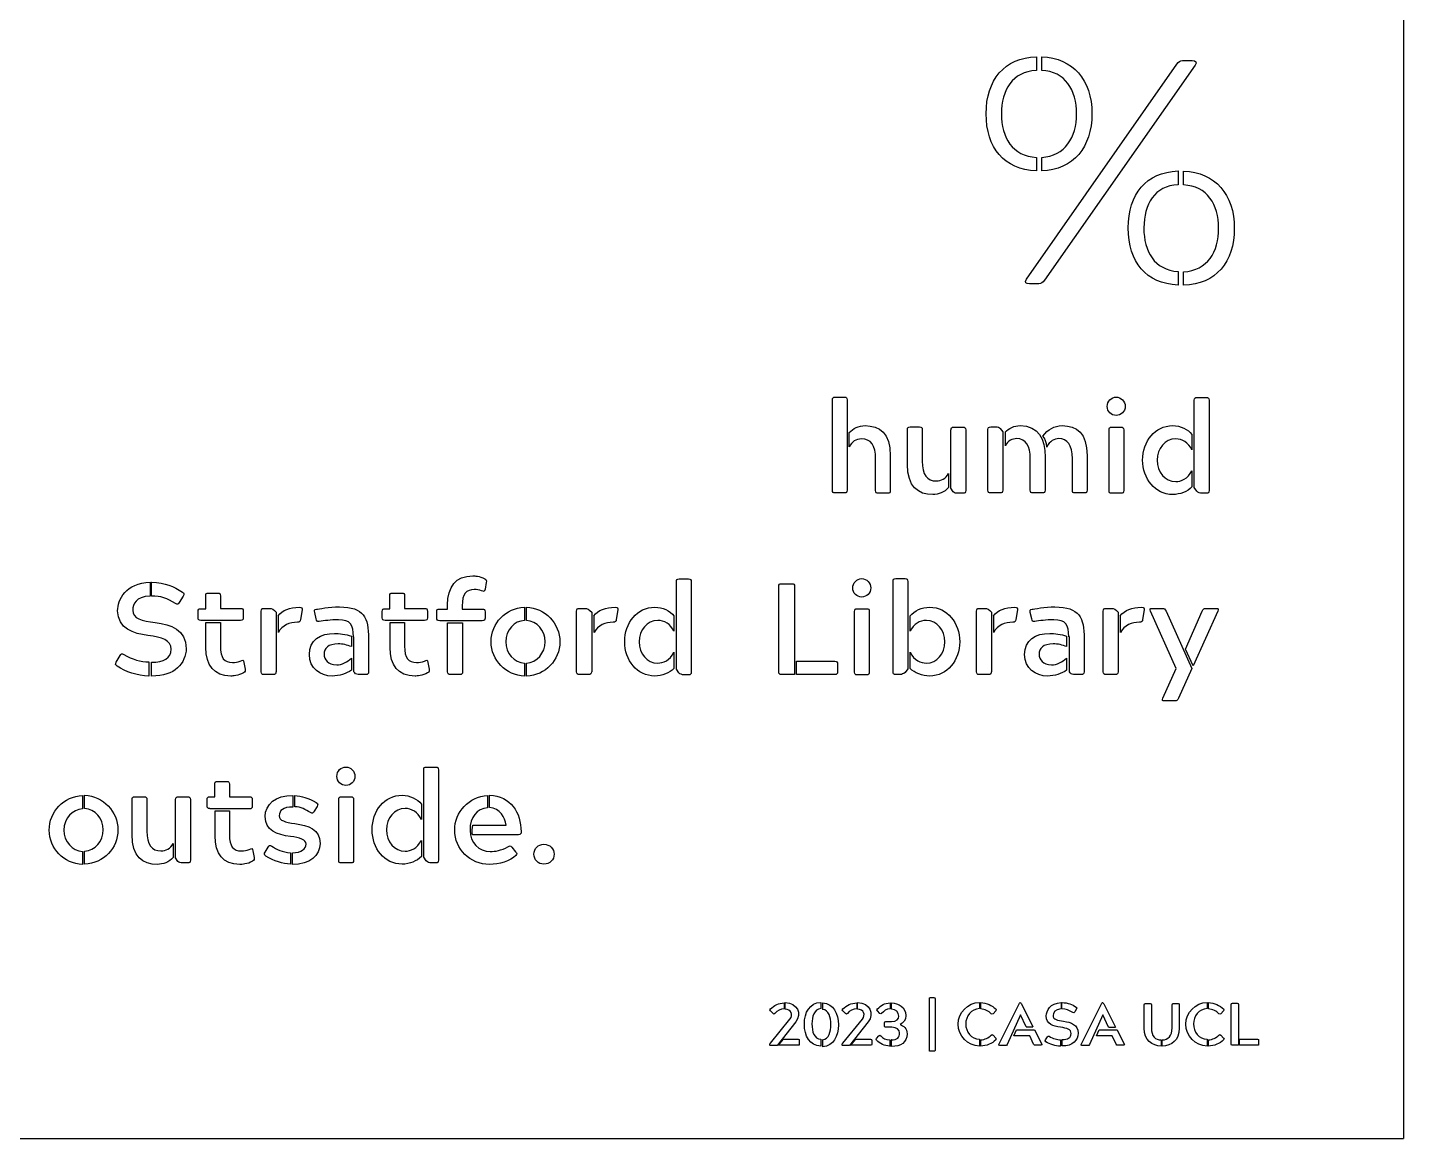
# Model space of a CAD drawing. Header units: centimetres. Extents: x -8.2 to 25.9, y -4.2 to 31.7.
# Drawn here: x 8.93 to 25.9, y 0.63 to 14.32 of the extents above; entities that cross this region are included whole.
import ezdxf

# ---------------------------------------------------------------- set-up
doc = ezdxf.new("R2010")
doc.units = ezdxf.units.CM
doc.header["$MEASUREMENT"] = 0
doc.layers.add('librarydisplayNEWcopy-cut v6_Sketch1', color=7, linetype='Continuous')
doc.layers.add('librarydisplayNEWcopy-cut v6_Sketch6', color=7, linetype='Continuous')

msp = doc.modelspace()

# ---------------------------------------------------------------- linework, layer by layer
at = {"layer": 'librarydisplayNEWcopy-cut v6_Sketch1'}
for p in [(25.9, 31.729), (2.1, 0.629)]:
    msp.add_line(p, (25.9, 0.629), dxfattribs=at)
at = {"layer": 'librarydisplayNEWcopy-cut v6_Sketch6'}
for p, q in [((21.373, 13.964), (21.373, 13.794)), ((21.439, 13.794), (21.439, 13.964)), ((23.177, 13.916), (23.295, 13.916)), ((21.25, 11.22), (23.106, 13.872)), ((23.332, 13.861), (21.473, 11.208)), ((21.373, 12.723), (21.373, 12.557)), ((21.439, 12.557), (21.439, 12.723)), ((23.121, 12.557), (23.121, 12.386)), ((23.188, 12.383), (23.188, 12.553)), ((23.121, 11.316), (23.121, 11.149)), ((23.188, 11.146), (23.188, 11.312)), ((21.402, 11.164), (21.287, 11.164)), ((18.858, 8.619), (18.858, 9.734)), ((18.891, 9.768), (19.006, 9.768)), ((19.039, 9.734), (19.039, 8.619)), ((23.321, 8.653), (23.321, 9.731)), ((23.354, 9.764), (23.469, 9.764)), ((23.503, 9.731), (23.503, 8.616)), ((19.784, 8.938), (19.784, 9.367)), ((19.817, 9.401), (19.932, 9.401)), ((19.965, 9.367), (19.965, 8.979)), ((20.317, 9.364), (20.321, 9.364)), ((20.317, 8.645), (20.317, 9.364)), ((20.354, 9.397), (20.469, 9.397)), ((20.502, 9.364), (20.502, 8.616)), ((20.776, 8.619), (20.776, 9.367)), ((20.81, 9.401), (20.869, 9.401)), ((20.928, 9.382), (20.958, 9.338)), ((20.958, 9.338), (20.958, 8.619)), ((20.991, 9.334), (20.987, 9.334)), ((20.991, 9.167), (20.991, 9.334)), ((22.269, 8.616), (22.269, 9.364)), ((22.302, 9.397), (22.417, 9.397)), ((22.451, 9.364), (22.451, 8.616)), ((19.065, 9.156), (19.065, 9.33)), ((23.291, 9.308), (23.291, 9.119)), ((19.391, 8.616), (19.391, 9.004)), ((19.572, 9.045), (19.572, 8.616)), ((21.299, 8.619), (21.299, 9.008)), ((21.48, 9.027), (21.48, 8.619)), ((21.817, 8.619), (21.817, 9.008)), ((21.999, 9.049), (21.999, 8.619)), ((20.291, 8.827), (20.291, 8.653)), ((23.291, 8.86), (23.291, 8.66)), ((19.006, 8.586), (18.891, 8.586)), ((19.539, 8.582), (19.424, 8.582)), ((20.347, 8.601), (20.317, 8.645)), ((20.469, 8.582), (20.41, 8.582)), ((20.924, 8.586), (20.81, 8.586)), ((21.447, 8.586), (21.332, 8.586)), ((21.965, 8.586), (21.851, 8.586)), ((22.417, 8.582), (22.302, 8.582)), ((23.351, 8.608), (23.321, 8.653)), ((23.469, 8.582), (23.414, 8.582)), ((10.445, 7.486), (10.445, 7.315)), ((10.464, 7.315), (10.464, 7.486)), ((10.464, 7.486), (10.468, 7.486)), ((14.59, 7.482), (14.576, 7.401)), ((16.935, 6.415), (16.935, 7.493)), ((16.968, 7.527), (17.083, 7.527)), ((17.117, 7.493), (17.117, 6.378)), ((18.232, 7.467), (18.358, 7.467)), ((19.606, 6.382), (19.606, 7.497)), ((19.639, 7.53), (19.754, 7.53)), ((19.787, 7.497), (19.787, 6.419)), ((10.445, 7.315), (10.442, 7.315)), ((10.853, 7.315), (10.805, 7.238)), ((11.131, 7.16), (11.131, 7.319)), ((11.164, 7.352), (11.279, 7.352)), ((11.312, 7.319), (11.312, 7.164)), ((13.401, 7.16), (13.401, 7.319)), ((13.435, 7.352), (13.549, 7.352)), ((13.583, 7.319), (13.583, 7.164)), ((18.198, 6.382), (18.198, 7.434)), ((18.391, 7.434), (18.391, 6.349)), ((11.038, 7.049), (11.038, 7.126)), ((11.071, 7.16), (11.131, 7.16)), ((11.312, 7.164), (11.56, 7.164)), ((11.594, 7.126), (11.594, 7.049)), ((11.816, 6.382), (11.816, 7.13)), ((11.849, 7.164), (11.909, 7.164)), ((12.32, 7.145), (12.301, 7.026)), ((13.309, 7.049), (13.309, 7.126)), ((13.342, 7.16), (13.401, 7.16)), ((13.583, 7.164), (13.831, 7.164)), ((13.864, 7.126), (13.864, 7.049)), ((14.016, 7.156), (14.113, 7.156)), ((14.113, 7.156), (14.113, 7.208)), ((14.294, 7.197), (14.294, 7.156)), ((14.294, 7.156), (14.539, 7.156)), ((15.061, 7.178), (15.061, 7.015)), ((15.087, 7.015), (15.087, 7.178)), ((15.705, 6.382), (15.705, 7.13)), ((15.739, 7.164), (15.798, 7.164)), ((16.213, 7.145), (16.194, 7.026)), ((19.132, 6.378), (19.132, 7.126)), ((19.165, 7.16), (19.28, 7.16)), ((19.313, 7.126), (19.313, 6.378)), ((20.636, 6.382), (20.636, 7.13)), ((20.669, 7.164), (20.728, 7.164)), ((21.139, 7.145), (21.121, 7.026)), ((22.199, 6.382), (22.199, 7.13)), ((22.232, 7.164), (22.291, 7.164)), ((22.702, 7.145), (22.684, 7.026)), ((23.099, 6.423), (22.78, 7.13)), ((22.799, 7.164), (22.928, 7.164)), ((22.973, 7.13), (23.291, 6.423)), ((23.214, 6.663), (23.417, 7.13)), ((23.61, 7.13), (23.306, 6.456)), ((23.462, 7.164), (23.591, 7.164)), ((11.56, 7.015), (11.071, 7.015)), ((11.134, 6.682), (11.134, 6.989)), ((11.134, 6.989), (11.312, 6.989)), ((11.312, 6.989), (11.312, 6.697)), ((12.001, 7.115), (12.001, 6.382)), ((12.027, 7.071), (12.023, 7.071)), ((12.027, 6.867), (12.027, 7.071)), ((12.494, 7.034), (12.475, 7.112)), ((13.831, 7.015), (13.342, 7.015)), ((13.405, 6.989), (13.583, 6.989)), ((13.405, 6.682), (13.405, 6.989)), ((13.583, 6.989), (13.583, 6.697)), ((13.979, 7.045), (13.979, 7.123)), ((14.539, 7.012), (14.016, 7.012)), ((14.113, 6.382), (14.113, 6.986)), ((14.113, 6.986), (14.298, 6.986)), ((14.298, 6.986), (14.298, 6.382)), ((14.576, 7.123), (14.576, 7.045)), ((15.891, 7.115), (15.891, 6.382)), ((15.92, 7.071), (15.916, 7.071)), ((15.92, 6.867), (15.92, 7.071)), ((16.905, 7.071), (16.905, 6.882)), ((19.817, 6.882), (19.817, 7.071)), ((20.821, 7.115), (20.821, 6.382)), ((20.847, 7.071), (20.843, 7.071)), ((20.847, 6.867), (20.847, 7.071)), ((21.317, 7.034), (21.299, 7.112)), ((22.384, 7.115), (22.384, 6.382)), ((22.41, 7.071), (22.406, 7.071)), ((22.41, 6.867), (22.41, 7.071)), ((12.927, 6.823), (12.927, 6.693)), ((12.957, 6.812), (12.953, 6.812)), ((12.957, 6.382), (12.957, 6.812)), ((13.138, 6.793), (13.138, 6.382)), ((21.747, 6.823), (21.747, 6.693)), ((21.78, 6.812), (21.773, 6.812)), ((21.78, 6.382), (21.78, 6.812)), ((21.962, 6.793), (21.962, 6.382)), ((16.905, 6.623), (16.905, 6.423)), ((19.817, 6.423), (19.817, 6.623)), ((23.306, 6.456), (23.214, 6.663)), ((10.027, 6.5), (10.075, 6.582)), ((10.431, 6.504), (10.431, 6.33)), ((10.464, 6.33), (10.464, 6.5)), ((11.601, 6.497), (11.616, 6.415)), ((12.927, 6.549), (12.927, 6.404)), ((13.872, 6.497), (13.887, 6.415)), ((15.061, 6.489), (15.061, 6.33)), ((15.087, 6.33), (15.087, 6.489)), ((18.417, 6.349), (18.417, 6.512)), ((18.417, 6.512), (18.887, 6.512)), ((18.921, 6.478), (18.921, 6.382)), ((21.743, 6.549), (21.743, 6.404)), ((11.964, 6.349), (11.849, 6.349)), ((12.001, 6.382), (11.997, 6.382)), ((13.105, 6.349), (13.009, 6.349)), ((14.261, 6.349), (14.15, 6.349)), ((15.853, 6.349), (15.739, 6.349)), ((15.891, 6.382), (15.887, 6.382)), ((16.965, 6.371), (16.935, 6.415)), ((17.083, 6.345), (17.028, 6.345)), ((18.391, 6.349), (18.232, 6.349)), ((18.887, 6.349), (18.417, 6.349)), ((19.28, 6.345), (19.165, 6.345)), ((19.695, 6.349), (19.639, 6.349)), ((19.787, 6.419), (19.754, 6.375)), ((20.784, 6.349), (20.669, 6.349)), ((20.821, 6.382), (20.817, 6.382)), ((21.743, 6.404), (21.747, 6.404)), ((21.928, 6.349), (21.832, 6.349)), ((22.347, 6.349), (22.232, 6.349)), ((22.384, 6.382), (22.38, 6.382)), ((22.932, 6.056), (23.099, 6.423)), ((23.291, 6.423), (23.125, 6.056)), ((23.08, 6.023), (22.951, 6.023)), ((13.82, 4.096), (13.82, 5.174)), ((13.853, 5.208), (13.968, 5.208)), ((14.001, 5.174), (14.001, 4.059)), ((11.242, 4.841), (11.242, 4.997)), ((11.275, 5.03), (11.39, 5.03)), ((11.423, 4.997), (11.423, 4.841)), ((9.612, 4.856), (9.612, 4.693)), ((9.638, 4.697), (9.638, 4.86)), ((10.223, 4.378), (10.223, 4.808)), ((10.256, 4.841), (10.371, 4.841)), ((10.405, 4.808), (10.405, 4.419)), ((10.757, 4.089), (10.757, 4.808)), ((10.757, 4.808), (10.76, 4.808)), ((10.794, 4.841), (10.908, 4.841)), ((10.942, 4.808), (10.942, 4.059)), ((11.149, 4.73), (11.149, 4.808)), ((11.183, 4.841), (11.242, 4.841)), ((11.423, 4.841), (11.671, 4.841)), ((11.705, 4.804), (11.705, 4.726)), ((12.205, 4.856), (12.205, 4.715)), ((12.231, 4.719), (12.231, 4.856)), ((12.772, 4.059), (12.772, 4.808)), ((12.805, 4.841), (12.92, 4.841)), ((12.953, 4.808), (12.953, 4.059)), ((13.79, 4.752), (13.79, 4.563)), ((14.605, 4.856), (14.605, 4.704)), ((14.631, 4.708), (14.631, 4.86)), ((11.183, 4.693), (11.183, 4.697)), ((11.671, 4.693), (11.183, 4.693)), ((11.246, 4.667), (11.423, 4.667)), ((11.246, 4.359), (11.246, 4.667)), ((11.423, 4.667), (11.423, 4.374)), ((12.505, 4.722), (12.468, 4.663)), ((14.39, 4.434), (14.39, 4.426)), ((14.424, 4.493), (14.835, 4.493)), ((10.731, 4.267), (10.731, 4.093)), ((13.79, 4.304), (13.79, 4.104)), ((14.987, 4.374), (14.42, 4.374)), ((9.612, 4.167), (9.612, 4.008)), ((9.638, 4.011), (9.638, 4.171)), ((10.786, 4.045), (10.757, 4.089)), ((11.712, 4.174), (11.727, 4.093)), ((11.864, 4.159), (11.901, 4.219)), ((12.175, 4.152), (12.175, 4.011)), ((12.201, 4.008), (12.201, 4.152)), ((13.85, 4.052), (13.82, 4.096)), ((14.905, 4.222), (14.953, 4.163)), ((10.908, 4.026), (10.849, 4.026)), ((12.92, 4.026), (12.805, 4.026)), ((13.968, 4.026), (13.913, 4.026)), ((18.265, 2.3), (18.265, 2.226)), ((18.276, 2.222), (18.276, 2.304)), ((18.717, 2.307), (18.717, 2.23)), ((18.738, 2.3), (18.738, 2.221)), ((19.158, 2.3), (19.158, 2.226)), ((19.169, 2.222), (19.169, 2.304)), ((19.569, 2.3), (19.569, 2.226)), ((19.587, 2.222), (19.587, 2.3)), ((20.054, 1.718), (20.054, 2.352)), ((20.069, 2.367), (20.11, 2.367)), ((20.124, 2.352), (20.124, 1.718)), ((20.673, 2.307), (20.673, 2.23)), ((20.687, 2.226), (20.687, 2.304)), ((20.91, 1.789), (21.162, 2.289)), ((21.173, 2.304), (21.176, 2.304)), ((21.191, 2.289), (21.331, 2.005)), ((21.68, 2.226), (21.676, 2.226)), ((21.68, 2.304), (21.68, 2.226)), ((21.688, 2.304), (21.691, 2.304)), ((21.688, 2.226), (21.688, 2.304)), ((21.869, 2.226), (21.847, 2.189)), ((21.925, 1.789), (22.176, 2.289)), ((22.188, 2.304), (22.191, 2.304)), ((22.206, 2.289), (22.349, 2)), ((22.702, 1.989), (22.702, 2.278)), ((22.717, 2.293), (22.777, 2.293)), ((22.791, 2.278), (22.791, 1.993)), ((23.047, 1.993), (23.047, 2.278)), ((23.062, 2.293), (23.121, 2.293)), ((23.136, 2.278), (23.136, 1.989)), ((23.48, 2.307), (23.48, 2.23)), ((23.495, 2.226), (23.495, 2.304)), ((23.777, 1.792), (23.777, 2.281)), ((23.791, 2.296), (23.851, 2.296)), ((23.866, 2.281), (23.866, 1.778)), ((18.128, 2.17), (18.094, 2.204)), ((18.094, 1.804), (18.335, 2.1)), ((18.406, 2.067), (18.176, 1.774)), ((19.021, 2.17), (18.987, 2.204)), ((18.987, 1.804), (19.228, 2.1)), ((19.298, 2.067), (19.069, 1.774)), ((19.443, 2.17), (19.413, 2.204)), ((19.502, 2.015), (19.502, 2.055)), ((19.517, 2.07), (19.587, 2.07)), ((20.873, 2.204), (20.839, 2.167)), ((21.176, 2.152), (21.013, 1.789)), ((21.247, 2.005), (21.176, 2.152)), ((22.191, 2.152), (22.028, 1.789)), ((22.264, 2), (22.191, 2.152)), ((23.68, 2.204), (23.647, 2.167)), ((19.402, 1.863), (19.432, 1.896)), ((19.591, 2), (19.517, 2)), ((20.839, 1.904), (20.873, 1.867)), ((21.094, 1.893), (21.127, 1.97)), ((21.291, 1.893), (21.094, 1.893)), ((21.127, 1.97), (21.35, 1.97)), ((21.247, 2.005), (21.331, 2.005)), ((21.339, 1.792), (21.291, 1.893)), ((21.35, 1.97), (21.439, 1.792)), ((21.487, 1.844), (21.51, 1.881)), ((22.113, 1.893), (22.146, 1.97)), ((22.31, 1.893), (22.113, 1.893)), ((22.146, 1.97), (22.369, 1.97)), ((22.264, 2), (22.349, 2)), ((22.358, 1.792), (22.31, 1.893)), ((22.369, 1.97), (22.458, 1.792)), ((23.647, 1.904), (23.68, 1.867)), ((18.087, 1.781), (18.087, 1.789)), ((18.176, 1.774), (18.094, 1.774)), ((18.194, 1.778), (18.254, 1.852)), ((18.435, 1.778), (18.194, 1.778)), ((18.254, 1.852), (18.435, 1.852)), ((18.45, 1.837), (18.45, 1.792)), ((18.717, 1.852), (18.717, 1.767)), ((18.738, 1.845), (18.738, 1.76)), ((18.98, 1.781), (18.98, 1.789)), ((19.069, 1.774), (18.987, 1.774)), ((19.087, 1.778), (19.146, 1.852)), ((19.328, 1.778), (19.087, 1.778)), ((19.146, 1.852), (19.328, 1.852)), ((19.343, 1.837), (19.343, 1.792)), ((19.565, 1.844), (19.565, 1.767)), ((19.565, 1.767), (19.569, 1.767)), ((19.587, 1.844), (19.584, 1.844)), ((19.587, 1.763), (19.587, 1.844)), ((20.11, 1.704), (20.069, 1.704)), ((20.673, 1.852), (20.673, 1.767)), ((20.687, 1.767), (20.687, 1.844)), ((20.991, 1.774), (20.921, 1.774)), ((21.428, 1.778), (21.362, 1.778)), ((21.673, 1.844), (21.673, 1.767)), ((21.691, 1.77), (21.691, 1.848)), ((22.006, 1.774), (21.936, 1.774)), ((22.447, 1.778), (22.38, 1.778)), ((22.914, 1.844), (22.914, 1.767)), ((22.925, 1.767), (22.925, 1.844)), ((23.48, 1.852), (23.48, 1.767)), ((23.495, 1.767), (23.495, 1.844)), ((23.866, 1.778), (23.791, 1.778)), ((23.88, 1.852), (24.099, 1.852)), ((23.88, 1.778), (23.88, 1.852)), ((24.099, 1.778), (23.88, 1.778)), ((24.114, 1.837), (24.114, 1.792))]:
    msp.add_line(p, q, dxfattribs=at)
for points in [[(20.754, 13.261), (20.754, 13.679), (20.98, 13.95), (21.373, 13.964)], [(21.439, 13.964), (21.828, 13.946), (22.058, 13.683), (22.058, 13.261)], [(23.106, 13.872), (23.128, 13.901), (23.143, 13.916), (23.177, 13.916)], [(23.295, 13.916), (23.34, 13.916), (23.354, 13.898), (23.332, 13.861)], [(21.373, 13.794), (21.076, 13.779), (20.943, 13.553), (20.943, 13.261)], [(21.869, 13.261), (21.869, 13.553), (21.728, 13.783), (21.439, 13.794)], [(21.373, 12.557), (20.976, 12.572), (20.754, 12.842), (20.754, 13.261)], [(20.943, 13.261), (20.943, 12.968), (21.08, 12.738), (21.373, 12.723)], [(21.439, 12.723), (21.728, 12.742), (21.869, 12.968), (21.869, 13.261)], [(22.058, 13.261), (22.058, 12.846), (21.832, 12.572), (21.439, 12.557)], [(22.506, 11.853), (22.506, 12.272), (22.728, 12.538), (23.121, 12.557)], [(23.121, 12.386), (22.832, 12.372), (22.699, 12.146), (22.699, 11.853)], [(23.188, 12.553), (23.58, 12.538), (23.814, 12.268), (23.814, 11.849)], [(23.621, 11.849), (23.621, 12.142), (23.48, 12.372), (23.188, 12.383)], [(23.121, 11.149), (22.728, 11.164), (22.506, 11.434), (22.506, 11.853)], [(22.699, 11.853), (22.699, 11.56), (22.828, 11.338), (23.121, 11.316)], [(23.188, 11.312), (23.484, 11.331), (23.621, 11.557), (23.621, 11.849)], [(23.814, 11.849), (23.814, 11.431), (23.588, 11.16), (23.188, 11.146)], [(21.287, 11.164), (21.243, 11.164), (21.225, 11.179), (21.25, 11.22)], [(21.473, 11.208), (21.45, 11.179), (21.432, 11.164), (21.402, 11.164)], [(18.858, 9.734), (18.858, 9.76), (18.869, 9.768), (18.891, 9.768)], [(19.006, 9.768), (19.032, 9.768), (19.039, 9.76), (19.039, 9.734)], [(22.247, 9.653), (22.247, 9.716), (22.299, 9.768), (22.358, 9.768)], [(22.358, 9.768), (22.417, 9.768), (22.469, 9.716), (22.469, 9.653)], [(23.321, 9.731), (23.321, 9.756), (23.328, 9.764), (23.354, 9.764)], [(23.469, 9.764), (23.495, 9.764), (23.503, 9.756), (23.503, 9.731)], [(22.358, 9.542), (22.295, 9.542), (22.247, 9.59), (22.247, 9.653)], [(22.469, 9.653), (22.469, 9.59), (22.417, 9.542), (22.358, 9.542)], [(19.065, 9.33), (19.113, 9.382), (19.184, 9.416), (19.261, 9.416)], [(19.261, 9.416), (19.439, 9.416), (19.572, 9.323), (19.572, 9.045)], [(19.784, 9.367), (19.784, 9.393), (19.791, 9.401), (19.817, 9.401)], [(19.932, 9.401), (19.958, 9.401), (19.965, 9.393), (19.965, 9.367)], [(20.321, 9.364), (20.321, 9.39), (20.328, 9.397), (20.354, 9.397)], [(20.469, 9.397), (20.495, 9.397), (20.502, 9.39), (20.502, 9.364)], [(20.776, 9.367), (20.776, 9.393), (20.787, 9.401), (20.81, 9.401)], [(20.869, 9.401), (20.899, 9.401), (20.917, 9.397), (20.928, 9.382)], [(20.987, 9.334), (21.036, 9.386), (21.099, 9.416), (21.173, 9.416)], [(21.173, 9.416), (21.402, 9.416), (21.48, 9.253), (21.48, 9.027)], [(21.454, 9.286), (21.513, 9.371), (21.595, 9.416), (21.691, 9.416)], [(21.691, 9.416), (21.869, 9.416), (21.999, 9.323), (21.999, 9.049)], [(22.269, 9.364), (22.269, 9.39), (22.277, 9.397), (22.302, 9.397)], [(22.417, 9.397), (22.443, 9.397), (22.451, 9.39), (22.451, 9.364)], [(22.684, 8.99), (22.684, 9.223), (22.836, 9.416), (23.054, 9.416)], [(23.054, 9.416), (23.151, 9.416), (23.243, 9.371), (23.291, 9.308)], [(19.217, 9.253), (19.15, 9.253), (19.098, 9.216), (19.065, 9.156)], [(19.391, 9.004), (19.391, 9.175), (19.332, 9.253), (19.217, 9.253)], [(21.132, 9.256), (21.076, 9.256), (21.025, 9.234), (20.991, 9.167)], [(21.299, 9.008), (21.299, 9.164), (21.243, 9.256), (21.132, 9.256)], [(21.502, 9.153), (21.499, 9.201), (21.48, 9.26), (21.454, 9.286)], [(21.651, 9.256), (21.599, 9.253), (21.536, 9.23), (21.502, 9.153)], [(21.817, 9.008), (21.817, 9.179), (21.754, 9.256), (21.651, 9.256)], [(23.091, 9.253), (22.958, 9.253), (22.862, 9.134), (22.862, 8.99)], [(23.291, 9.119), (23.247, 9.208), (23.173, 9.253), (23.091, 9.253)], [(20.095, 8.567), (19.917, 8.567), (19.784, 8.66), (19.784, 8.938)], [(19.965, 8.979), (19.965, 8.812), (20.028, 8.734), (20.139, 8.734)], [(20.139, 8.734), (20.198, 8.734), (20.258, 8.764), (20.291, 8.827)], [(23.054, 8.567), (22.836, 8.567), (22.684, 8.764), (22.684, 8.99)], [(22.862, 8.99), (22.862, 8.842), (22.958, 8.727), (23.091, 8.727)], [(23.091, 8.727), (23.158, 8.727), (23.24, 8.76), (23.291, 8.86)], [(23.291, 8.66), (23.236, 8.604), (23.147, 8.567), (23.054, 8.567)], [(18.891, 8.586), (18.869, 8.586), (18.858, 8.593), (18.858, 8.619)], [(19.039, 8.619), (19.039, 8.593), (19.032, 8.586), (19.006, 8.586)], [(19.424, 8.582), (19.402, 8.582), (19.391, 8.59), (19.391, 8.616)], [(19.572, 8.616), (19.572, 8.59), (19.565, 8.582), (19.539, 8.582)], [(20.291, 8.653), (20.236, 8.593), (20.169, 8.567), (20.095, 8.567)], [(20.41, 8.582), (20.38, 8.582), (20.361, 8.586), (20.347, 8.601)], [(20.502, 8.616), (20.502, 8.59), (20.495, 8.582), (20.469, 8.582)], [(20.81, 8.586), (20.787, 8.586), (20.776, 8.593), (20.776, 8.619)], [(20.958, 8.619), (20.958, 8.593), (20.95, 8.586), (20.924, 8.586)], [(21.332, 8.586), (21.306, 8.586), (21.299, 8.593), (21.299, 8.619)], [(21.48, 8.619), (21.48, 8.593), (21.473, 8.586), (21.447, 8.586)], [(21.851, 8.586), (21.825, 8.586), (21.817, 8.593), (21.817, 8.619)], [(21.999, 8.619), (21.999, 8.593), (21.991, 8.586), (21.965, 8.586)], [(22.302, 8.582), (22.277, 8.582), (22.269, 8.59), (22.269, 8.616)], [(22.451, 8.616), (22.451, 8.59), (22.443, 8.582), (22.417, 8.582)], [(23.414, 8.582), (23.391, 8.582), (23.369, 8.59), (23.351, 8.608)], [(23.503, 8.616), (23.503, 8.59), (23.495, 8.582), (23.469, 8.582)], [(10.045, 7.134), (10.045, 7.271), (10.145, 7.478), (10.445, 7.486)], [(10.468, 7.486), (10.631, 7.482), (10.734, 7.434), (10.845, 7.364)], [(14.113, 7.208), (14.113, 7.43), (14.213, 7.564), (14.424, 7.564)], [(14.424, 7.564), (14.446, 7.564), (14.509, 7.564), (14.572, 7.527)], [(14.572, 7.527), (14.594, 7.515), (14.594, 7.508), (14.59, 7.482)], [(16.935, 7.493), (16.935, 7.519), (16.943, 7.527), (16.968, 7.527)], [(17.083, 7.527), (17.109, 7.527), (17.117, 7.519), (17.117, 7.493)], [(18.198, 7.434), (18.198, 7.46), (18.206, 7.467), (18.232, 7.467)], [(18.358, 7.467), (18.383, 7.467), (18.391, 7.46), (18.391, 7.434)], [(19.109, 7.415), (19.109, 7.478), (19.158, 7.53), (19.221, 7.53)], [(19.221, 7.53), (19.28, 7.53), (19.332, 7.478), (19.332, 7.415)], [(19.606, 7.497), (19.606, 7.523), (19.613, 7.53), (19.639, 7.53)], [(19.754, 7.53), (19.78, 7.53), (19.787, 7.523), (19.787, 7.497)], [(10.442, 7.315), (10.271, 7.308), (10.231, 7.215), (10.231, 7.141)], [(10.757, 7.223), (10.66, 7.289), (10.575, 7.319), (10.464, 7.315)], [(10.845, 7.364), (10.868, 7.352), (10.864, 7.338), (10.853, 7.315)], [(11.131, 7.319), (11.131, 7.345), (11.138, 7.352), (11.164, 7.352)], [(11.279, 7.352), (11.305, 7.352), (11.312, 7.345), (11.312, 7.319)], [(13.401, 7.319), (13.401, 7.345), (13.409, 7.352), (13.435, 7.352)], [(13.549, 7.352), (13.575, 7.352), (13.583, 7.345), (13.583, 7.319)], [(14.442, 7.397), (14.346, 7.397), (14.294, 7.338), (14.294, 7.197)], [(14.531, 7.382), (14.501, 7.393), (14.476, 7.397), (14.442, 7.397)], [(14.576, 7.401), (14.568, 7.367), (14.564, 7.367), (14.531, 7.382)], [(19.221, 7.304), (19.158, 7.304), (19.109, 7.352), (19.109, 7.415)], [(19.332, 7.415), (19.332, 7.352), (19.28, 7.304), (19.221, 7.304)], [(10.419, 6.83), (10.245, 6.852), (10.045, 6.912), (10.045, 7.134)], [(10.231, 7.141), (10.231, 7.034), (10.345, 7.012), (10.508, 6.989)], [(10.805, 7.238), (10.794, 7.215), (10.782, 7.204), (10.757, 7.223)], [(11.038, 7.126), (11.038, 7.152), (11.045, 7.16), (11.071, 7.16)], [(11.56, 7.164), (11.586, 7.164), (11.594, 7.156), (11.594, 7.126)], [(11.816, 7.13), (11.816, 7.156), (11.823, 7.164), (11.849, 7.164)], [(11.909, 7.164), (11.957, 7.164), (11.964, 7.152), (12.001, 7.115)], [(12.023, 7.071), (12.079, 7.141), (12.168, 7.178), (12.286, 7.178)], [(12.286, 7.178), (12.32, 7.178), (12.323, 7.167), (12.32, 7.145)], [(12.475, 7.112), (12.468, 7.138), (12.472, 7.149), (12.498, 7.152)], [(12.498, 7.152), (12.516, 7.156), (12.66, 7.182), (12.779, 7.182)], [(12.779, 7.182), (13.086, 7.182), (13.138, 7.049), (13.138, 6.793)], [(13.309, 7.126), (13.309, 7.152), (13.316, 7.16), (13.342, 7.16)], [(13.831, 7.164), (13.857, 7.164), (13.864, 7.156), (13.864, 7.126)], [(13.979, 7.123), (13.979, 7.149), (13.987, 7.156), (14.016, 7.156)], [(14.539, 7.156), (14.564, 7.156), (14.576, 7.149), (14.576, 7.123)], [(14.65, 6.752), (14.65, 6.982), (14.831, 7.171), (15.061, 7.178)], [(15.087, 7.178), (15.316, 7.171), (15.498, 6.978), (15.498, 6.752)], [(15.705, 7.13), (15.705, 7.156), (15.713, 7.164), (15.739, 7.164)], [(15.798, 7.164), (15.846, 7.164), (15.853, 7.152), (15.891, 7.115)], [(15.916, 7.071), (15.972, 7.141), (16.061, 7.178), (16.179, 7.178)], [(16.179, 7.178), (16.213, 7.178), (16.216, 7.167), (16.213, 7.145)], [(16.298, 6.752), (16.298, 6.986), (16.45, 7.178), (16.668, 7.178)], [(16.668, 7.178), (16.765, 7.178), (16.857, 7.134), (16.905, 7.071)], [(19.132, 7.126), (19.132, 7.152), (19.139, 7.16), (19.165, 7.16)], [(19.28, 7.16), (19.306, 7.16), (19.313, 7.152), (19.313, 7.126)], [(19.817, 7.071), (19.869, 7.134), (19.961, 7.178), (20.058, 7.178)], [(20.058, 7.178), (20.276, 7.178), (20.428, 6.986), (20.428, 6.752)], [(20.636, 7.13), (20.636, 7.156), (20.643, 7.164), (20.669, 7.164)], [(20.728, 7.164), (20.776, 7.164), (20.784, 7.152), (20.821, 7.115)], [(20.843, 7.071), (20.899, 7.141), (20.987, 7.178), (21.106, 7.178)], [(21.106, 7.178), (21.139, 7.178), (21.143, 7.167), (21.139, 7.145)], [(21.299, 7.112), (21.291, 7.138), (21.295, 7.149), (21.321, 7.152)], [(21.321, 7.152), (21.339, 7.156), (21.484, 7.182), (21.602, 7.182)], [(21.602, 7.182), (21.906, 7.182), (21.962, 7.049), (21.962, 6.793)], [(22.199, 7.13), (22.199, 7.156), (22.206, 7.164), (22.232, 7.164)], [(22.291, 7.164), (22.339, 7.164), (22.347, 7.152), (22.384, 7.115)], [(22.406, 7.071), (22.462, 7.141), (22.551, 7.178), (22.669, 7.178)], [(22.669, 7.178), (22.702, 7.178), (22.706, 7.167), (22.702, 7.145)], [(22.78, 7.13), (22.769, 7.156), (22.773, 7.164), (22.799, 7.164)], [(22.928, 7.164), (22.951, 7.164), (22.958, 7.156), (22.973, 7.13)], [(23.417, 7.13), (23.432, 7.156), (23.44, 7.164), (23.462, 7.164)], [(23.591, 7.164), (23.614, 7.164), (23.621, 7.156), (23.61, 7.13)], [(10.508, 6.989), (10.705, 6.967), (10.89, 6.904), (10.89, 6.667)], [(11.071, 7.015), (11.045, 7.015), (11.038, 7.023), (11.038, 7.049)], [(11.594, 7.049), (11.594, 7.023), (11.586, 7.015), (11.56, 7.015)], [(12.264, 6.993), (12.164, 6.993), (12.075, 6.956), (12.027, 6.867)], [(12.301, 7.026), (12.297, 7.001), (12.29, 6.993), (12.264, 6.993)], [(12.531, 7.001), (12.505, 6.997), (12.498, 7.008), (12.494, 7.034)], [(12.768, 7.023), (12.675, 7.023), (12.59, 7.012), (12.531, 7.001)], [(12.953, 6.812), (12.953, 6.963), (12.916, 7.023), (12.768, 7.023)], [(13.342, 7.015), (13.316, 7.015), (13.309, 7.023), (13.309, 7.049)], [(13.864, 7.049), (13.864, 7.023), (13.857, 7.015), (13.831, 7.015)], [(14.016, 7.012), (13.99, 7.012), (13.979, 7.019), (13.979, 7.045)], [(14.576, 7.045), (14.576, 7.019), (14.568, 7.012), (14.539, 7.012)], [(15.061, 7.015), (14.939, 7.008), (14.831, 6.901), (14.831, 6.752)], [(15.316, 6.752), (15.316, 6.893), (15.216, 7.008), (15.087, 7.015)], [(16.157, 6.993), (16.057, 6.993), (15.968, 6.956), (15.92, 6.867)], [(16.194, 7.026), (16.191, 7.001), (16.183, 6.993), (16.157, 6.993)], [(16.705, 7.015), (16.572, 7.015), (16.476, 6.897), (16.476, 6.752)], [(16.905, 6.882), (16.861, 6.971), (16.787, 7.015), (16.705, 7.015)], [(20.017, 7.015), (19.935, 7.015), (19.861, 6.971), (19.817, 6.882)], [(20.243, 6.752), (20.243, 6.897), (20.15, 7.015), (20.017, 7.015)], [(21.084, 6.993), (20.984, 6.993), (20.895, 6.956), (20.847, 6.867)], [(21.121, 7.026), (21.117, 7.001), (21.11, 6.993), (21.084, 6.993)], [(21.354, 7.001), (21.328, 6.997), (21.321, 7.008), (21.317, 7.034)], [(21.588, 7.023), (21.495, 7.023), (21.41, 7.012), (21.354, 7.001)], [(21.773, 6.812), (21.773, 6.963), (21.736, 7.023), (21.588, 7.023)], [(22.647, 6.993), (22.547, 6.993), (22.458, 6.956), (22.41, 6.867)], [(22.684, 7.026), (22.68, 7.001), (22.673, 6.993), (22.647, 6.993)], [(10.705, 6.66), (10.705, 6.775), (10.597, 6.804), (10.419, 6.83)], [(12.409, 6.597), (12.409, 6.771), (12.546, 6.856), (12.72, 6.856)], [(12.72, 6.856), (12.775, 6.856), (12.861, 6.845), (12.927, 6.823)], [(21.228, 6.597), (21.228, 6.771), (21.365, 6.856), (21.539, 6.856)], [(21.539, 6.856), (21.595, 6.856), (21.68, 6.845), (21.747, 6.823)], [(10.89, 6.667), (10.89, 6.493), (10.749, 6.323), (10.464, 6.33)], [(10.464, 6.5), (10.612, 6.5), (10.705, 6.549), (10.705, 6.66)], [(11.442, 6.33), (11.231, 6.33), (11.134, 6.463), (11.134, 6.682)], [(11.312, 6.697), (11.312, 6.552), (11.36, 6.497), (11.46, 6.497)], [(12.764, 6.726), (12.642, 6.726), (12.59, 6.671), (12.59, 6.597)], [(12.927, 6.693), (12.875, 6.712), (12.82, 6.726), (12.764, 6.726)], [(13.712, 6.33), (13.501, 6.33), (13.405, 6.463), (13.405, 6.682)], [(13.583, 6.697), (13.583, 6.552), (13.631, 6.497), (13.731, 6.497)], [(15.061, 6.33), (14.835, 6.337), (14.65, 6.526), (14.65, 6.752)], [(14.831, 6.752), (14.831, 6.612), (14.935, 6.497), (15.061, 6.489)], [(15.498, 6.752), (15.498, 6.526), (15.32, 6.337), (15.087, 6.33)], [(15.087, 6.489), (15.216, 6.5), (15.316, 6.612), (15.316, 6.752)], [(16.668, 6.33), (16.45, 6.33), (16.298, 6.526), (16.298, 6.752)], [(16.476, 6.752), (16.476, 6.604), (16.572, 6.489), (16.705, 6.489)], [(16.705, 6.489), (16.772, 6.489), (16.854, 6.523), (16.905, 6.623)], [(19.817, 6.623), (19.865, 6.523), (19.95, 6.489), (20.017, 6.489)], [(20.017, 6.489), (20.15, 6.489), (20.243, 6.604), (20.243, 6.752)], [(20.428, 6.752), (20.428, 6.523), (20.276, 6.33), (20.058, 6.33)], [(21.58, 6.726), (21.458, 6.726), (21.406, 6.671), (21.406, 6.597)], [(21.747, 6.693), (21.695, 6.712), (21.639, 6.726), (21.58, 6.726)], [(10.038, 6.452), (10.016, 6.467), (10.016, 6.478), (10.027, 6.5)], [(10.431, 6.33), (10.282, 6.334), (10.149, 6.378), (10.038, 6.452)], [(10.075, 6.582), (10.086, 6.604), (10.097, 6.612), (10.123, 6.597)], [(10.123, 6.597), (10.219, 6.534), (10.334, 6.504), (10.431, 6.504)], [(11.46, 6.497), (11.497, 6.497), (11.523, 6.5), (11.557, 6.515)], [(11.557, 6.515), (11.586, 6.53), (11.594, 6.53), (11.601, 6.497)], [(12.69, 6.33), (12.546, 6.33), (12.409, 6.419), (12.409, 6.597)], [(12.59, 6.597), (12.59, 6.534), (12.638, 6.467), (12.746, 6.467)], [(12.746, 6.467), (12.809, 6.467), (12.879, 6.504), (12.927, 6.549)], [(13.731, 6.497), (13.768, 6.497), (13.794, 6.5), (13.827, 6.515)], [(13.827, 6.515), (13.857, 6.53), (13.864, 6.53), (13.872, 6.497)], [(18.887, 6.512), (18.913, 6.512), (18.921, 6.504), (18.921, 6.478)], [(21.51, 6.33), (21.365, 6.33), (21.228, 6.419), (21.228, 6.597)], [(21.406, 6.597), (21.406, 6.534), (21.454, 6.467), (21.562, 6.467)], [(21.562, 6.467), (21.625, 6.467), (21.695, 6.504), (21.743, 6.549)], [(11.597, 6.371), (11.534, 6.33), (11.464, 6.33), (11.442, 6.33)], [(11.616, 6.415), (11.62, 6.393), (11.62, 6.382), (11.597, 6.371)], [(11.849, 6.349), (11.823, 6.349), (11.816, 6.356), (11.816, 6.382)], [(11.997, 6.382), (11.997, 6.356), (11.99, 6.349), (11.964, 6.349)], [(12.927, 6.404), (12.864, 6.356), (12.783, 6.33), (12.69, 6.33)], [(13.009, 6.349), (12.986, 6.349), (12.972, 6.36), (12.957, 6.382)], [(13.138, 6.382), (13.138, 6.356), (13.131, 6.349), (13.105, 6.349)], [(13.868, 6.371), (13.805, 6.33), (13.735, 6.33), (13.712, 6.33)], [(13.887, 6.415), (13.89, 6.393), (13.89, 6.382), (13.868, 6.371)], [(14.15, 6.349), (14.124, 6.349), (14.113, 6.356), (14.113, 6.382)], [(14.298, 6.382), (14.298, 6.356), (14.29, 6.349), (14.261, 6.349)], [(15.739, 6.349), (15.713, 6.349), (15.705, 6.356), (15.705, 6.382)], [(15.887, 6.382), (15.887, 6.356), (15.879, 6.349), (15.853, 6.349)], [(16.905, 6.423), (16.85, 6.367), (16.761, 6.33), (16.668, 6.33)], [(17.028, 6.345), (17.005, 6.345), (16.983, 6.352), (16.965, 6.371)], [(17.117, 6.378), (17.117, 6.352), (17.109, 6.345), (17.083, 6.345)], [(18.232, 6.349), (18.206, 6.349), (18.198, 6.356), (18.198, 6.382)], [(18.921, 6.382), (18.921, 6.356), (18.913, 6.349), (18.887, 6.349)], [(19.165, 6.345), (19.139, 6.345), (19.132, 6.352), (19.132, 6.378)], [(19.313, 6.378), (19.313, 6.352), (19.306, 6.345), (19.28, 6.345)], [(19.639, 6.349), (19.613, 6.349), (19.606, 6.356), (19.606, 6.382)], [(19.754, 6.375), (19.735, 6.356), (19.713, 6.349), (19.695, 6.349)], [(20.058, 6.33), (19.965, 6.33), (19.873, 6.367), (19.817, 6.423)], [(20.669, 6.349), (20.643, 6.349), (20.636, 6.356), (20.636, 6.382)], [(20.817, 6.382), (20.817, 6.356), (20.81, 6.349), (20.784, 6.349)], [(21.747, 6.404), (21.684, 6.356), (21.602, 6.33), (21.51, 6.33)], [(21.832, 6.349), (21.81, 6.349), (21.795, 6.36), (21.78, 6.382)], [(21.962, 6.382), (21.962, 6.356), (21.954, 6.349), (21.928, 6.349)], [(22.232, 6.349), (22.206, 6.349), (22.199, 6.356), (22.199, 6.382)], [(22.38, 6.382), (22.38, 6.356), (22.373, 6.349), (22.347, 6.349)], [(22.951, 6.023), (22.928, 6.023), (22.921, 6.03), (22.932, 6.056)], [(23.125, 6.056), (23.114, 6.03), (23.103, 6.023), (23.08, 6.023)], [(12.749, 5.093), (12.746, 5.16), (12.798, 5.208), (12.861, 5.208)], [(12.861, 4.982), (12.798, 4.982), (12.749, 5.03), (12.749, 5.093)], [(12.861, 5.208), (12.92, 5.208), (12.972, 5.156), (12.972, 5.093)], [(12.972, 5.093), (12.972, 5.03), (12.92, 4.982), (12.861, 4.982)], [(13.82, 5.174), (13.82, 5.2), (13.827, 5.208), (13.853, 5.208)], [(13.968, 5.208), (13.994, 5.208), (14.001, 5.2), (14.001, 5.174)], [(11.242, 4.997), (11.242, 5.023), (11.249, 5.03), (11.275, 5.03)], [(11.39, 5.03), (11.416, 5.03), (11.423, 5.023), (11.423, 4.997)], [(9.201, 4.43), (9.201, 4.659), (9.382, 4.848), (9.612, 4.856)], [(9.638, 4.86), (9.868, 4.852), (10.049, 4.659), (10.049, 4.434)], [(10.223, 4.808), (10.223, 4.834), (10.231, 4.841), (10.256, 4.841)], [(10.371, 4.841), (10.397, 4.841), (10.405, 4.834), (10.405, 4.808)], [(10.76, 4.808), (10.76, 4.834), (10.768, 4.841), (10.794, 4.841)], [(10.908, 4.841), (10.934, 4.841), (10.942, 4.834), (10.942, 4.808)], [(11.149, 4.808), (11.149, 4.834), (11.157, 4.841), (11.183, 4.841)], [(11.671, 4.841), (11.697, 4.841), (11.705, 4.834), (11.705, 4.804)], [(11.864, 4.597), (11.864, 4.748), (11.994, 4.863), (12.205, 4.856)], [(12.231, 4.856), (12.309, 4.852), (12.397, 4.826), (12.494, 4.771)], [(12.494, 4.771), (12.52, 4.756), (12.512, 4.745), (12.505, 4.722)], [(12.772, 4.808), (12.772, 4.834), (12.779, 4.841), (12.805, 4.841)], [(12.92, 4.841), (12.946, 4.841), (12.953, 4.834), (12.953, 4.808)], [(13.183, 4.434), (13.183, 4.667), (13.335, 4.86), (13.553, 4.86)], [(13.553, 4.86), (13.65, 4.86), (13.742, 4.815), (13.79, 4.752)], [(14.201, 4.43), (14.201, 4.652), (14.379, 4.848), (14.605, 4.856)], [(14.631, 4.86), (14.89, 4.852), (15.02, 4.645), (15.02, 4.411)], [(9.612, 4.693), (9.49, 4.685), (9.382, 4.578), (9.382, 4.43)], [(9.868, 4.434), (9.868, 4.574), (9.768, 4.689), (9.638, 4.697)], [(11.183, 4.697), (11.157, 4.697), (11.149, 4.704), (11.149, 4.73)], [(11.705, 4.726), (11.705, 4.7), (11.697, 4.693), (11.671, 4.693)], [(12.175, 4.352), (12.009, 4.374), (11.864, 4.426), (11.864, 4.597)], [(12.205, 4.715), (12.086, 4.715), (12.038, 4.674), (12.038, 4.608)], [(12.038, 4.608), (12.038, 4.545), (12.109, 4.53), (12.231, 4.511)], [(12.423, 4.648), (12.364, 4.685), (12.301, 4.715), (12.231, 4.719)], [(12.468, 4.663), (12.457, 4.641), (12.446, 4.63), (12.423, 4.648)], [(13.59, 4.697), (13.457, 4.697), (13.361, 4.578), (13.361, 4.434)], [(13.79, 4.563), (13.746, 4.652), (13.672, 4.697), (13.59, 4.697)], [(14.605, 4.704), (14.476, 4.697), (14.39, 4.585), (14.39, 4.434)], [(14.835, 4.493), (14.824, 4.585), (14.761, 4.7), (14.631, 4.708)], [(9.612, 4.008), (9.386, 4.015), (9.201, 4.204), (9.201, 4.43)], [(9.382, 4.43), (9.382, 4.289), (9.486, 4.174), (9.612, 4.167)], [(9.638, 4.171), (9.768, 4.182), (9.868, 4.293), (9.868, 4.434)], [(10.049, 4.434), (10.049, 4.208), (9.871, 4.019), (9.638, 4.011)], [(10.405, 4.419), (10.405, 4.252), (10.468, 4.174), (10.579, 4.174)], [(12.231, 4.511), (12.397, 4.489), (12.542, 4.437), (12.542, 4.267)], [(13.553, 4.011), (13.335, 4.011), (13.183, 4.208), (13.183, 4.434)], [(13.361, 4.434), (13.361, 4.285), (13.457, 4.171), (13.59, 4.171)], [(14.631, 4.008), (14.39, 4.008), (14.201, 4.196), (14.201, 4.43)], [(14.39, 4.426), (14.39, 4.278), (14.498, 4.167), (14.639, 4.167)], [(14.42, 4.374), (14.416, 4.411), (14.416, 4.456), (14.424, 4.493)], [(15.02, 4.411), (15.02, 4.385), (15.016, 4.374), (14.987, 4.374)], [(10.534, 4.008), (10.357, 4.008), (10.223, 4.1), (10.223, 4.378)], [(10.579, 4.174), (10.638, 4.174), (10.697, 4.204), (10.731, 4.267)], [(11.553, 4.008), (11.342, 4.008), (11.246, 4.141), (11.246, 4.359)], [(11.423, 4.374), (11.423, 4.23), (11.471, 4.174), (11.571, 4.174)], [(11.901, 4.219), (11.912, 4.241), (11.92, 4.252), (11.946, 4.234)], [(12.368, 4.259), (12.368, 4.311), (12.297, 4.337), (12.175, 4.352)], [(12.542, 4.267), (12.542, 4.115), (12.412, 4.004), (12.201, 4.008)], [(12.201, 4.152), (12.312, 4.152), (12.368, 4.2), (12.368, 4.259)], [(13.59, 4.171), (13.657, 4.171), (13.738, 4.204), (13.79, 4.304)], [(15.179, 4.134), (15.179, 4.204), (15.231, 4.256), (15.302, 4.256)], [(15.302, 4.256), (15.372, 4.256), (15.428, 4.2), (15.428, 4.134)], [(10.731, 4.093), (10.675, 4.033), (10.608, 4.008), (10.534, 4.008)], [(11.571, 4.174), (11.609, 4.174), (11.634, 4.178), (11.668, 4.193)], [(11.668, 4.193), (11.697, 4.208), (11.705, 4.208), (11.712, 4.174)], [(11.727, 4.093), (11.731, 4.071), (11.731, 4.059), (11.709, 4.048)], [(11.872, 4.111), (11.849, 4.126), (11.853, 4.137), (11.864, 4.159)], [(12.175, 4.011), (12.086, 4.015), (11.975, 4.045), (11.872, 4.111)], [(11.946, 4.234), (11.997, 4.196), (12.083, 4.156), (12.175, 4.152)], [(13.79, 4.104), (13.735, 4.048), (13.646, 4.011), (13.553, 4.011)], [(14.957, 4.119), (14.883, 4.048), (14.75, 4.008), (14.631, 4.008)], [(14.639, 4.167), (14.698, 4.167), (14.776, 4.178), (14.857, 4.226)], [(14.857, 4.226), (14.883, 4.237), (14.89, 4.245), (14.905, 4.222)], [(14.953, 4.163), (14.968, 4.145), (14.972, 4.134), (14.957, 4.119)], [(15.302, 4.011), (15.231, 4.011), (15.179, 4.063), (15.179, 4.134)], [(15.428, 4.134), (15.428, 4.067), (15.372, 4.011), (15.302, 4.011)], [(10.849, 4.026), (10.82, 4.026), (10.801, 4.03), (10.786, 4.045)], [(10.942, 4.059), (10.942, 4.033), (10.934, 4.026), (10.908, 4.026)], [(11.709, 4.048), (11.646, 4.008), (11.575, 4.008), (11.553, 4.008)], [(12.805, 4.026), (12.779, 4.026), (12.772, 4.033), (12.772, 4.059)], [(12.953, 4.059), (12.953, 4.033), (12.946, 4.026), (12.92, 4.026)], [(13.913, 4.026), (13.89, 4.026), (13.868, 4.033), (13.85, 4.052)], [(14.001, 4.059), (14.001, 4.033), (13.994, 4.026), (13.968, 4.026)], [(18.094, 2.204), (18.087, 2.211), (18.083, 2.218), (18.094, 2.226)], [(18.094, 2.226), (18.139, 2.27), (18.198, 2.3), (18.265, 2.3)], [(18.265, 2.226), (18.22, 2.226), (18.18, 2.204), (18.15, 2.17)], [(18.276, 2.304), (18.428, 2.3), (18.487, 2.167), (18.406, 2.067)], [(18.335, 2.1), (18.38, 2.156), (18.35, 2.222), (18.276, 2.222)], [(18.513, 2.037), (18.513, 2.181), (18.576, 2.304), (18.717, 2.307)], [(18.717, 2.23), (18.632, 2.226), (18.606, 2.13), (18.606, 2.041)], [(18.738, 2.3), (18.872, 2.291), (18.932, 2.171), (18.932, 2.03)], [(18.839, 2.033), (18.839, 2.122), (18.815, 2.211), (18.738, 2.221)], [(18.987, 2.204), (18.98, 2.211), (18.976, 2.218), (18.987, 2.226)], [(18.987, 2.226), (19.032, 2.27), (19.091, 2.3), (19.158, 2.3)], [(19.158, 2.226), (19.113, 2.226), (19.072, 2.204), (19.043, 2.17)], [(19.169, 2.304), (19.321, 2.3), (19.38, 2.167), (19.298, 2.067)], [(19.228, 2.1), (19.272, 2.156), (19.243, 2.222), (19.169, 2.222)], [(19.413, 2.204), (19.406, 2.211), (19.402, 2.218), (19.413, 2.226)], [(19.413, 2.226), (19.458, 2.27), (19.502, 2.3), (19.569, 2.3)], [(19.569, 2.226), (19.521, 2.226), (19.495, 2.2), (19.465, 2.17)], [(19.587, 2.3), (19.672, 2.296), (19.765, 2.248), (19.765, 2.144)], [(19.676, 2.137), (19.676, 2.189), (19.643, 2.218), (19.587, 2.222)], [(20.054, 2.352), (20.054, 2.363), (20.058, 2.367), (20.069, 2.367)], [(20.11, 2.367), (20.121, 2.367), (20.124, 2.363), (20.124, 2.352)], [(20.41, 2.037), (20.41, 2.181), (20.524, 2.304), (20.673, 2.307)], [(20.673, 2.23), (20.569, 2.226), (20.502, 2.133), (20.502, 2.041)], [(20.687, 2.304), (20.758, 2.3), (20.828, 2.27), (20.873, 2.226)], [(20.817, 2.167), (20.787, 2.2), (20.739, 2.222), (20.687, 2.226)], [(20.873, 2.226), (20.88, 2.218), (20.88, 2.211), (20.873, 2.204)], [(21.162, 2.289), (21.165, 2.296), (21.169, 2.304), (21.173, 2.304)], [(21.176, 2.304), (21.184, 2.304), (21.184, 2.296), (21.191, 2.289)], [(21.495, 2.141), (21.495, 2.204), (21.543, 2.3), (21.68, 2.304)], [(21.676, 2.226), (21.599, 2.222), (21.58, 2.181), (21.58, 2.144)], [(21.825, 2.181), (21.78, 2.211), (21.739, 2.226), (21.688, 2.226)], [(21.691, 2.304), (21.765, 2.304), (21.813, 2.281), (21.865, 2.248)], [(21.865, 2.248), (21.876, 2.241), (21.873, 2.237), (21.869, 2.226)], [(22.176, 2.289), (22.18, 2.296), (22.184, 2.304), (22.188, 2.304)], [(22.191, 2.304), (22.199, 2.304), (22.199, 2.296), (22.206, 2.289)], [(22.702, 2.278), (22.702, 2.289), (22.706, 2.293), (22.717, 2.293)], [(22.777, 2.293), (22.788, 2.293), (22.791, 2.289), (22.791, 2.278)], [(23.047, 2.278), (23.047, 2.289), (23.051, 2.293), (23.062, 2.293)], [(23.121, 2.293), (23.132, 2.293), (23.136, 2.289), (23.136, 2.278)], [(23.217, 2.037), (23.217, 2.181), (23.332, 2.304), (23.48, 2.307)], [(23.48, 2.23), (23.377, 2.226), (23.31, 2.133), (23.31, 2.041)], [(23.495, 2.304), (23.566, 2.3), (23.636, 2.27), (23.68, 2.226)], [(23.625, 2.167), (23.595, 2.2), (23.547, 2.222), (23.495, 2.226)], [(23.68, 2.226), (23.688, 2.218), (23.688, 2.211), (23.68, 2.204)], [(23.777, 2.281), (23.777, 2.293), (23.78, 2.296), (23.791, 2.296)], [(23.851, 2.296), (23.862, 2.296), (23.866, 2.293), (23.866, 2.281)], [(18.15, 2.17), (18.139, 2.159), (18.135, 2.163), (18.128, 2.17)], [(18.717, 1.767), (18.576, 1.77), (18.513, 1.893), (18.513, 2.037)], [(18.606, 2.041), (18.606, 1.948), (18.632, 1.855), (18.717, 1.852)], [(19.043, 2.17), (19.032, 2.159), (19.028, 2.163), (19.021, 2.17)], [(19.465, 2.17), (19.458, 2.163), (19.45, 2.163), (19.443, 2.17)], [(19.502, 2.055), (19.502, 2.067), (19.506, 2.07), (19.517, 2.07)], [(19.587, 2.07), (19.654, 2.07), (19.676, 2.107), (19.676, 2.137)], [(19.765, 2.144), (19.765, 2.089), (19.728, 2.052), (19.695, 2.033)], [(20.673, 1.767), (20.524, 1.77), (20.41, 1.893), (20.41, 2.037)], [(20.502, 2.041), (20.502, 1.948), (20.569, 1.852), (20.673, 1.852)], [(20.839, 2.167), (20.832, 2.159), (20.824, 2.156), (20.817, 2.167)], [(21.669, 2), (21.587, 2.011), (21.495, 2.037), (21.495, 2.141)], [(21.58, 2.144), (21.58, 2.096), (21.632, 2.085), (21.71, 2.074)], [(21.71, 2.074), (21.799, 2.063), (21.888, 2.033), (21.888, 1.926)], [(21.847, 2.189), (21.839, 2.178), (21.836, 2.174), (21.825, 2.181)], [(23.48, 1.767), (23.332, 1.77), (23.217, 1.893), (23.217, 2.037)], [(23.31, 2.041), (23.31, 1.948), (23.377, 1.852), (23.48, 1.852)], [(23.647, 2.167), (23.64, 2.159), (23.632, 2.156), (23.625, 2.167)], [(18.738, 1.845), (18.818, 1.855), (18.839, 1.948), (18.839, 2.033)], [(18.932, 2.03), (18.932, 1.888), (18.872, 1.772), (18.738, 1.76)], [(19.432, 1.896), (19.439, 1.904), (19.446, 1.907), (19.454, 1.896)], [(19.454, 1.896), (19.484, 1.867), (19.517, 1.844), (19.565, 1.844)], [(19.517, 2), (19.506, 2), (19.502, 2.004), (19.502, 2.015)], [(19.584, 1.844), (19.658, 1.844), (19.687, 1.878), (19.687, 1.93)], [(19.78, 1.918), (19.78, 1.815), (19.698, 1.763), (19.587, 1.763)], [(19.687, 1.93), (19.687, 1.97), (19.65, 2), (19.591, 2)], [(19.695, 2.033), (19.732, 2.018), (19.78, 1.989), (19.78, 1.918)], [(20.687, 1.844), (20.739, 1.848), (20.784, 1.87), (20.817, 1.904)], [(20.817, 1.904), (20.824, 1.911), (20.832, 1.911), (20.839, 1.904)], [(20.873, 1.867), (20.88, 1.855), (20.884, 1.852), (20.873, 1.844)], [(21.51, 1.881), (21.517, 1.893), (21.521, 1.896), (21.532, 1.889)], [(21.532, 1.889), (21.576, 1.859), (21.632, 1.848), (21.673, 1.844)], [(21.802, 1.922), (21.802, 1.974), (21.754, 1.989), (21.669, 2)], [(21.888, 1.926), (21.888, 1.844), (21.821, 1.767), (21.691, 1.77)], [(21.691, 1.848), (21.758, 1.848), (21.802, 1.87), (21.802, 1.922)], [(22.914, 1.767), (22.799, 1.77), (22.702, 1.841), (22.702, 1.989)], [(22.791, 1.993), (22.791, 1.889), (22.843, 1.844), (22.914, 1.844)], [(22.925, 1.844), (22.999, 1.848), (23.047, 1.889), (23.047, 1.993)], [(23.136, 1.989), (23.136, 1.841), (23.04, 1.77), (22.925, 1.767)], [(23.495, 1.844), (23.547, 1.848), (23.591, 1.87), (23.625, 1.904)], [(23.625, 1.904), (23.632, 1.911), (23.64, 1.911), (23.647, 1.904)], [(23.68, 1.867), (23.688, 1.855), (23.691, 1.852), (23.68, 1.844)], [(18.087, 1.789), (18.087, 1.792), (18.087, 1.796), (18.094, 1.804)], [(18.094, 1.774), (18.091, 1.774), (18.087, 1.774), (18.087, 1.781)], [(18.435, 1.852), (18.446, 1.852), (18.45, 1.848), (18.45, 1.837)], [(18.45, 1.792), (18.45, 1.781), (18.446, 1.778), (18.435, 1.778)], [(18.98, 1.789), (18.98, 1.792), (18.98, 1.796), (18.987, 1.804)], [(18.987, 1.774), (18.983, 1.774), (18.98, 1.774), (18.98, 1.781)], [(19.328, 1.852), (19.339, 1.852), (19.343, 1.848), (19.343, 1.837)], [(19.343, 1.792), (19.343, 1.781), (19.339, 1.778), (19.328, 1.778)], [(19.402, 1.841), (19.395, 1.848), (19.395, 1.855), (19.402, 1.863)], [(19.569, 1.767), (19.498, 1.77), (19.446, 1.8), (19.402, 1.841)], [(20.069, 1.704), (20.058, 1.704), (20.054, 1.707), (20.054, 1.718)], [(20.124, 1.718), (20.124, 1.707), (20.121, 1.704), (20.11, 1.704)], [(20.873, 1.844), (20.828, 1.8), (20.758, 1.77), (20.687, 1.767)], [(20.921, 1.774), (20.913, 1.774), (20.906, 1.781), (20.91, 1.789)], [(21.013, 1.789), (21.006, 1.778), (21.002, 1.774), (20.991, 1.774)], [(21.362, 1.778), (21.35, 1.778), (21.347, 1.781), (21.339, 1.792)], [(21.439, 1.792), (21.443, 1.785), (21.439, 1.778), (21.428, 1.778)], [(21.491, 1.822), (21.48, 1.83), (21.48, 1.833), (21.487, 1.844)], [(21.673, 1.767), (21.606, 1.77), (21.543, 1.789), (21.491, 1.822)], [(21.936, 1.774), (21.928, 1.774), (21.921, 1.781), (21.925, 1.789)], [(22.028, 1.789), (22.021, 1.778), (22.017, 1.774), (22.006, 1.774)], [(22.38, 1.778), (22.369, 1.778), (22.365, 1.781), (22.358, 1.792)], [(22.458, 1.792), (22.462, 1.785), (22.458, 1.778), (22.447, 1.778)], [(23.68, 1.844), (23.636, 1.8), (23.566, 1.77), (23.495, 1.767)], [(23.791, 1.778), (23.78, 1.778), (23.777, 1.781), (23.777, 1.792)], [(24.099, 1.852), (24.11, 1.852), (24.114, 1.848), (24.114, 1.837)], [(24.114, 1.792), (24.114, 1.781), (24.11, 1.778), (24.099, 1.778)]]:
    msp.add_open_spline(points, degree=3, dxfattribs=at)

doc.saveas('drawing.dxf')
